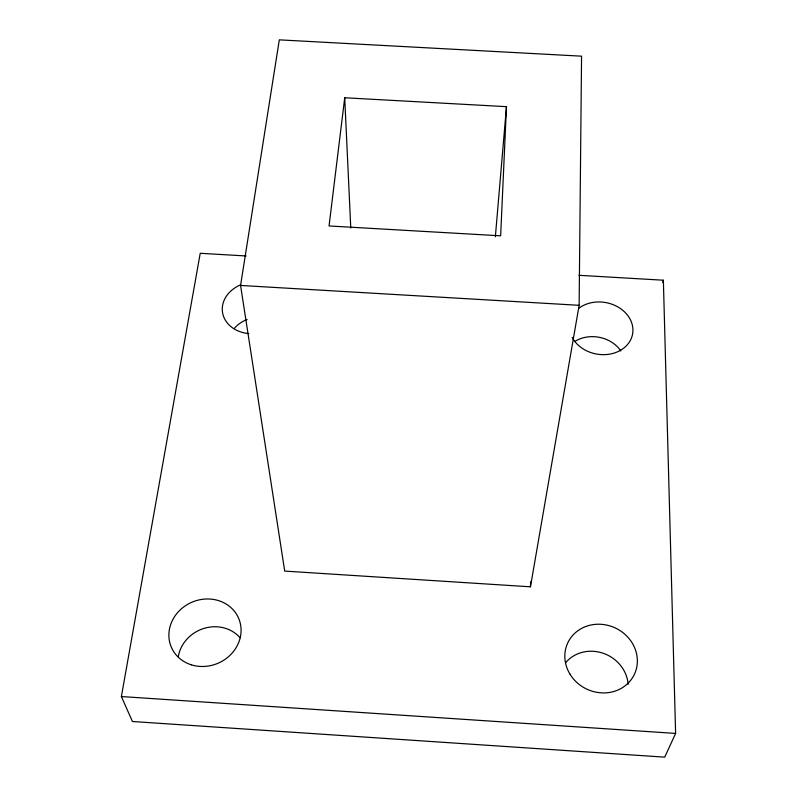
<?xml version="1.0" encoding="UTF-8"?>
<svg xmlns="http://www.w3.org/2000/svg" width="797" height="797" viewBox="0 0 797 797"><rect width="100%" height="100%" fill="white"/><g stroke="black" fill="none" stroke-linecap="round" stroke-linejoin="round"><path stroke-width="1.2" d="M579.13 305.311L581.561 56.179L279.309 39.85L240.574 285.446L284.708 571.09L530.453 586.811L579.13 305.311L240.574 285.446M530.453 586.811L530.593 581.84M506.474 106.668L500.646 235.822L329.051 225.959L344.722 97.762L506.474 106.668L495.355 236.769M578.931 275.304L663.363 280.215L675.617 733.419L664.728 757.15L132.432 721.504L121.383 696.548L200.226 253.297L246.163 255.967M662.785 282.546L663.363 280.215M121.383 696.548L675.617 733.419M344.722 97.762L350.77 228.002M565.581 662.735A35.437 32.727 27.9 0 1 603.239 653.281A35.437 32.727 27.9 0 1 628.146 684.274M574.846 341.455A30.854 25.634 10.8 0 1 620.823 350.949M234.667 327.975A30.615 25.345 -7.7 0 1 247.09 319.487M178.249 656.887A35.237 32.219 -25.4 0 1 203.873 628.434A35.237 32.219 -25.4 0 1 240.056 637.779M578.861 308.26A31.95 26.152 10.4 0 1 626.253 313.659A31.95 26.152 10.4 0 1 617.575 351.786A31.95 26.152 10.4 0 1 572.216 337.47M248.784 333.594A31.691 25.853 -7.4 0 1 222.552 312.623A31.691 25.853 -7.4 0 1 240.644 284.818M569.875 673.993A36.841 33.743 25.8 0 0 632.698 677.44A36.841 33.743 25.8 0 0 600.709 624.28A36.841 33.743 25.8 0 0 569.875 673.993M191.25 664.798A36.622 33.195 -23.5 0 0 240.754 625.854A36.622 33.195 -23.5 0 0 182.931 607.543A36.622 33.195 -23.5 0 0 191.25 664.798"/></g></svg>
